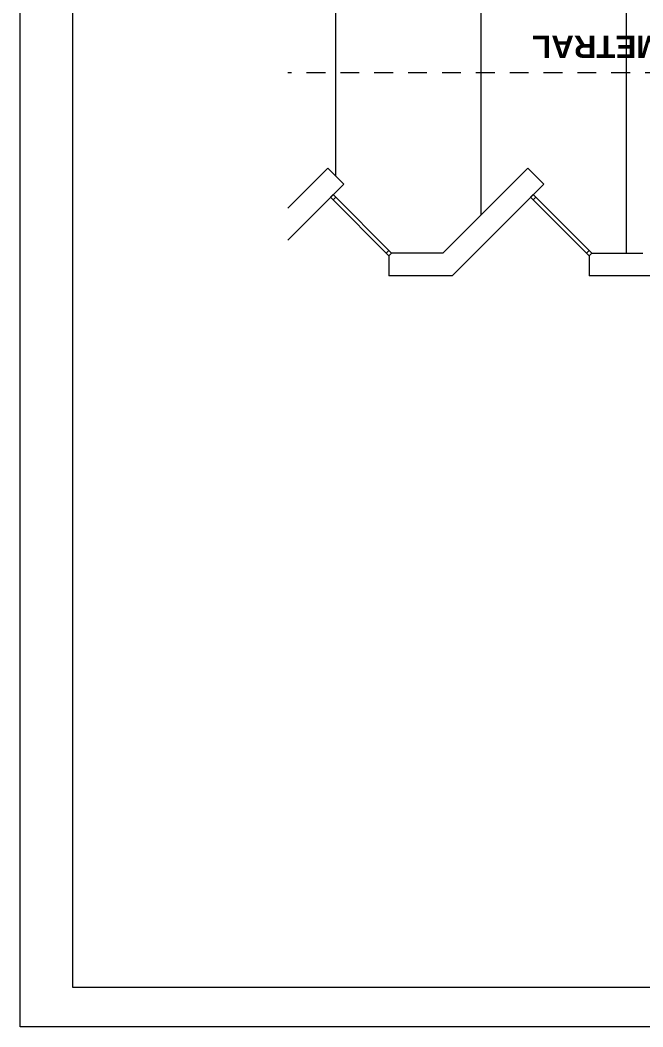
# Model space of a CAD drawing. Header units: metres. Extents: x -95.7 to -56.3, y 6.1 to 23.8.
# Drawn here: x -77.86 to -73.72, y 6.11 to 12.81 of the extents above; entities that cross this region are included whole.
import ezdxf

# ---------------------------------------------------------------- set-up
doc = ezdxf.new("R2010")
doc.units = ezdxf.units.M
doc.linetypes.add('DASHED2', pattern=[0.375, 0.25, -0.125])
for name, color, linetype, lineweight in [('Interior - Stair & Railing_Pen_No__122', 9, 'Continuous', 13), ('letras sr', 7, 'Continuous', 5), ('Pisos El', 252, 'Continuous', 0), ('proyecc', 252, 'DASHED2', 0)]:
    doc.layers.add(name, color=color, linetype=linetype, lineweight=lineweight)
doc.layers.add('Mobiliario', color=7, linetype='Continuous', lineweight=0, true_color=0x7f7f7f)
doc.styles.add('TURBO_BASS', font='swisseb.ttf')

msp = doc.modelspace()

# ---------------------------------------------------------------- linework, layer by layer
at = {"lineweight": 5}
msp.add_lwpolyline([(-77.8558, 19.6721), (-61.4483, 19.6721), (-61.4483, 6.1115), (-77.8558, 6.1115), (-77.8558, 19.6721)], dxfattribs=at)
msp.add_lwpolyline([(-77.5058, 19.3221), (-61.7015, 19.3221), (-61.7015, 6.3744), (-77.5058, 6.3744)], close=True, dxfattribs=at)
at = {"layer": 'Interior - Stair & Railing_Pen_No__122', "color": 9, "linetype": 'Continuous', "lineweight": 13}
for p, q in [((-75.7752, 11.6455), (-75.7929, 11.6278)), ((-75.404, 11.2389), (-75.7929, 11.6278)), ((-75.3863, 11.2565), (-75.7752, 11.6455)), ((-75.7576, 11.6278), (-75.7752, 11.6101)), ((-74.4452, 11.6455), (-74.4629, 11.6278)), ((-74.0917, 11.2565), (-74.4629, 11.6278)), ((-74.0563, 11.2565), (-74.4452, 11.6455)), ((-74.4275, 11.6278), (-74.4452, 11.6101)), ((-75.4217, 11.2565), (-75.404, 11.2742)), ((-75.3863, 11.2565), (-75.404, 11.2389)), ((-74.0917, 11.2565), (-74.074, 11.2742)), ((-74.074, 11.2389), (-74.0917, 11.2565)), ((-74.0563, 11.2565), (-74.074, 11.2389)), ((-75.404, 11.2389), (-75.404, 11.1065)), ((-74.074, 11.2389), (-74.074, 11.1065)), ((-73.6541, 11.1065), (-74.074, 11.1065))]:
    msp.add_line(p, q, dxfattribs=at)
for points in [[(-76.0768, 11.556), (-75.8106, 11.8222)], [(-75.8106, 11.8222), (-75.7045, 11.7162)], [(-75.0462, 11.2565), (-74.4806, 11.8222)], [(-74.4806, 11.8222), (-74.3745, 11.7162)], [(-75.7045, 11.7162), (-76.0768, 11.3439)], [(-74.3745, 11.7162), (-74.9841, 11.1065)], [(-75.0462, 11.2565), (-75.3863, 11.2565)], [(-74.0563, 11.2565), (-73.7162, 11.2565)], [(-74.9841, 11.1065), (-75.404, 11.1065)]]:
    msp.add_lwpolyline(points, dxfattribs=at)
at = {"layer": 'Mobiliario'}
msp.add_lwpolyline([(-76.0768, 13.2066), (-73.8263, 13.2066), (-73.8263, 11.2566)], dxfattribs=at)
at = {"layer": 'Pisos El', "lineweight": 0, "ltscale": 20}
for p, q in [((-75.7596, 13.2066), (-75.7596, 11.7712)), ((-74.7929, 13.2066), (-74.7929, 11.5099))]:
    msp.add_line(p, q, dxfattribs=at)
at = {"layer": 'proyecc', "linetype": 'DASHED2', "ltscale": 0.5}
msp.add_lwpolyline([(-67.2763, 11.2566), (-67.2763, 12.4566), (-76.0768, 12.4566)], dxfattribs=at)

# ---------------------------------------------------------------- texts
at = {"layer": 'letras sr', "style": 'TURBO_BASS'}
msp.add_text('VEREDA PERIMETRAL', height=0.148716, rotation=180, dxfattribs=at).set_placement((-72.1784, 12.7033))

doc.saveas('drawing.dxf')
